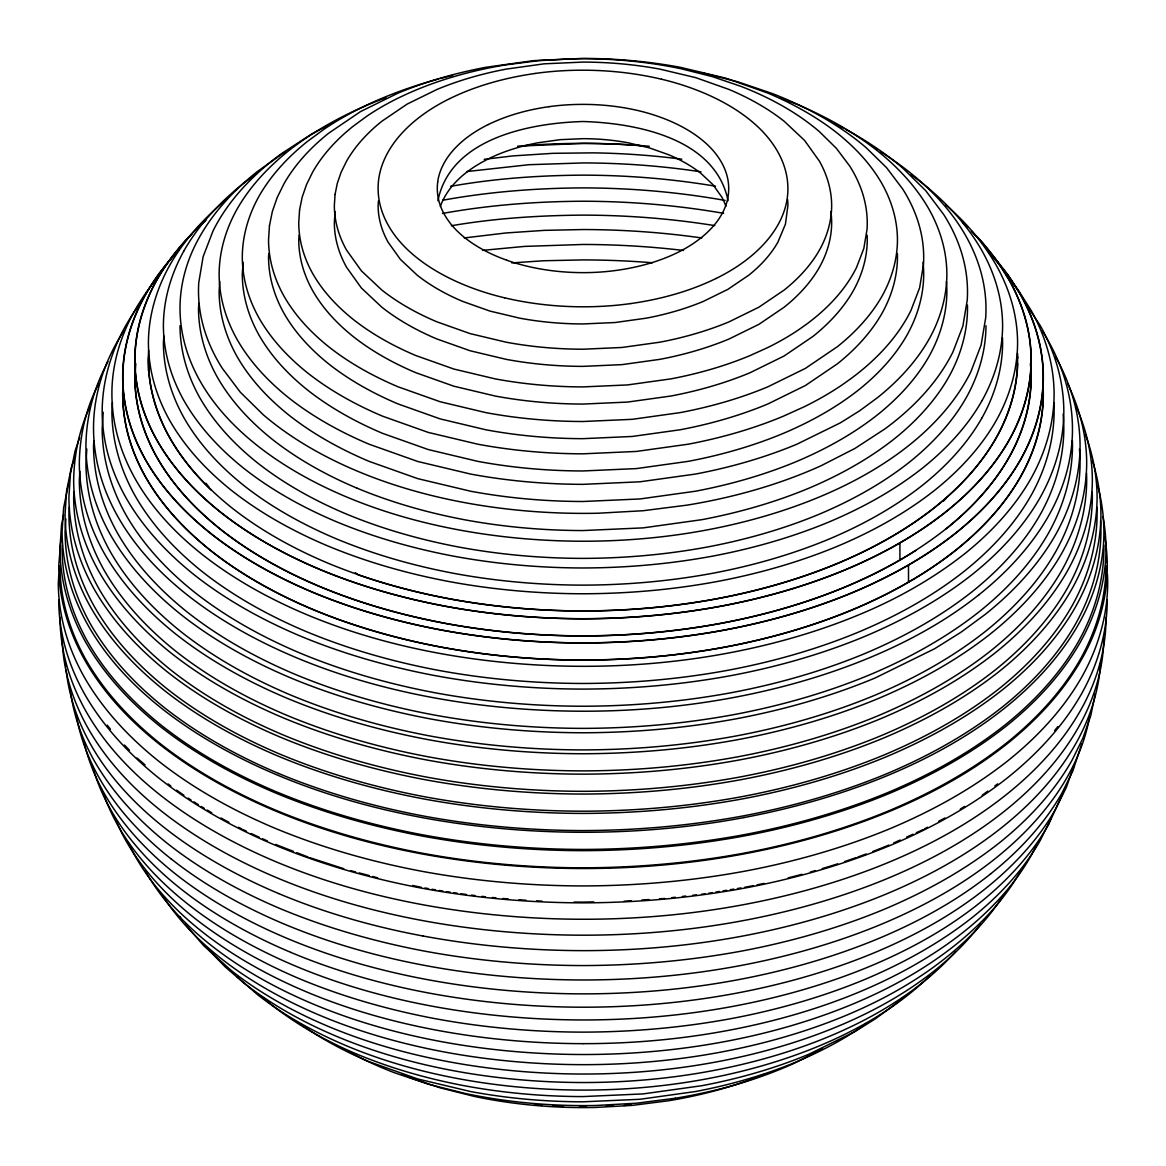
<?xml version="1.0" encoding="UTF-8"?>
<svg xmlns="http://www.w3.org/2000/svg" width="1166" height="1166" viewBox="0 0 1166 1166"><rect width="100%" height="100%" fill="white"/><g stroke="black" fill="none" stroke-linecap="round" stroke-linejoin="round"><path stroke-width="1.5" d="M1103.794 637.86C1103.532 669.284 1093.839 700.139 1078.419 727.365A528.592 305.186 0 0 1 1004.378 811.245C969.544 838.966 930.191 860.566 889.221 877.75A528.592 305.186 0 0 1 743.923 920.484C690.913 930.468 636.971 935.219 583.044 935.19A528.592 305.186 0 0 1 421.99 920.47C372.348 911.185 323.463 897.339 276.852 877.779A528.577 305.171 0 0 1 161.564 811.201C132.224 787.954 106.004 760.188 87.61 727.409A528.592 305.186 0 0 1 62.119 636.111M1106.009 617.324C1106.184 650.03 1096.536 682.285 1080.43 710.59A530.734 306.41 0 0 1 1006.098 794.804C971.118 822.642 931.605 844.33 890.46 861.587A530.734 306.41 0 0 1 744.578 904.481C691.351 914.508 637.19 919.289 583.044 919.26A530.734 306.425 0 0 1 421.349 904.466C371.488 895.153 322.414 881.263 275.613 861.616A530.734 306.425 0 0 1 159.859 794.775C130.403 771.426 104.08 743.544 85.599 710.633A530.734 306.425 0 0 1 59.991 617.28M58.854 574.488L58.3 582.971A532.847 307.635 0 0 0 83.996 676.63C102.768 709.54 129.047 737.437 158.489 761.034A532.833 307.635 0 0 0 274.622 828.093C321.641 847.638 370.832 861.587 420.824 871.104A532.847 307.635 0 0 0 583.044 885.927C637.379 885.81 691.671 881 745.103 871.119A532.833 307.635 0 0 0 891.451 828.064C932.683 810.603 972.211 788.828 1007.468 761.077A532.833 307.635 0 0 0 1082.033 676.586C1097.993 648.019 1107.569 615.867 1107.7 583.029A532.833 307.635 0 0 0 1107.452 574.532M62.337 545.061L62.09 548.69A528.985 305.405 0 0 0 87.61 641.664C106.252 674.327 132.341 702.019 161.564 725.456A528.985 305.405 0 0 0 276.867 792.02C323.55 811.434 372.377 825.266 422.019 834.71A528.985 305.405 0 0 0 583.058 849.431C637 849.314 690.899 844.534 743.952 834.725A528.985 305.405 0 0 0 889.221 791.976C930.162 774.647 969.412 753.032 1004.407 725.471A528.985 305.405 0 0 0 1078.419 641.606C1094.276 613.243 1103.779 581.309 1103.91 548.705A528.985 305.405 0 0 0 1103.852 545.076M65.879 518.899L65.063 531.536A525.968 303.67 0 0 0 90.438 623.97C108.963 656.458 134.921 684.005 163.969 707.296A525.953 303.656 0 0 0 278.616 773.481M69.377 507.21L68.911 514.381A522.062 301.411 0 0 0 94.096 606.131C112.49 638.37 138.244 665.713 167.088 688.844A522.062 301.411 0 0 0 280.875 754.533C326.946 773.685 375.131 787.342 424.118 796.67A522.062 301.411 0 0 0 583.058 811.201C636.286 811.07 689.485 806.362 741.838 796.67A522.047 301.411 0 0 0 885.213 754.489C925.615 737.378 964.355 716.041 998.898 688.858A522.062 301.411 0 0 0 1071.933 606.072C1087.587 578.088 1096.958 546.577 1097.089 514.395A522.047 301.411 0 0 0 1096.9 507.225M73.997 491.906L73.662 497.226A517.252 298.627 0 0 0 98.6 588.145C116.833 620.079 142.354 647.159 170.921 670.086A517.238 298.627 0 0 0 283.659 735.163C329.308 754.14 377.055 767.665 425.59 776.906A517.252 298.627 0 0 0 583.058 791.306C635.805 791.189 688.508 786.511 740.381 776.92A517.238 298.627 0 0 0 882.429 735.119C922.452 718.169 960.842 697.035 995.064 670.1A517.238 298.627 0 0 0 1067.429 588.087C1082.922 560.35 1092.221 529.131 1092.338 497.255A517.238 298.627 0 0 0 1092.236 491.921M79.886 471.297L79.317 480.071A511.495 295.304 0 0 0 103.993 569.985C122.007 601.569 147.251 628.343 175.498 651.007A511.495 295.304 0 0 0 286.982 715.37C332.121 734.143 379.344 747.508 427.339 756.647A511.495 295.304 0 0 0 583.058 770.886C635.208 770.77 687.328 766.149 738.632 756.661A511.495 295.304 0 0 0 879.106 715.326C918.691 698.565 956.645 677.665 990.473 651.022A511.495 295.304 0 0 0 1062.051 569.926C1077.369 542.496 1086.566 511.626 1086.683 480.1A511.495 295.304 0 0 0 1086.508 473.075M86.823 449.07L85.934 462.931A504.776 291.427 0 0 0 110.274 551.649C128.056 582.811 152.965 609.25 180.847 631.608A504.776 291.427 0 0 0 290.873 695.125C335.414 713.65 382.011 726.855 429.38 735.863A504.776 291.427 0 0 0 583.058 749.913C634.523 749.796 685.958 745.249 736.591 735.877A504.776 291.427 0 0 0 875.214 695.096C914.275 678.539 951.733 657.915 985.124 631.622A504.776 291.427 0 0 0 1055.755 551.591C1070.884 524.525 1079.949 494.063 1080.066 462.946A504.776 291.427 0 0 0 1079.439 449.07M93.863 440.661L93.528 445.776A497.066 286.982 0 0 0 117.504 533.139C135.008 563.834 159.538 589.865 186.997 611.873A497.051 286.967 0 0 0 295.333 674.429C339.204 692.662 385.086 705.663 431.726 714.539A497.066 286.982 0 0 0 583.058 728.371C633.736 728.254 684.384 723.78 734.245 714.554A497.066 286.982 0 0 0 870.74 674.385C909.218 658.09 946.092 637.787 978.988 611.902A497.066 286.982 0 0 0 1048.525 533.081C1063.421 506.438 1072.356 476.428 1072.472 445.791A497.066 286.982 0 0 0 1072.37 440.675M103.22 412.283L102.171 428.622A488.292 281.91 0 0 0 125.724 514.439C142.922 544.595 167.015 570.159 193.979 591.803A488.292 281.91 0 0 0 300.42 653.237C343.504 671.15 388.584 683.932 434.393 692.648A488.292 281.91 0 0 0 583.044 706.232C632.846 706.13 682.606 701.713 731.578 692.648A488.292 281.91 0 0 0 865.668 653.208C903.461 637.19 939.694 617.251 971.992 591.818A488.292 281.91 0 0 0 1040.32 514.395C1054.938 488.219 1063.713 458.734 1063.829 428.636A488.292 281.91 0 0 0 1063.13 414.105M112.461 402.576L111.892 411.467A478.41 276.211 0 0 0 134.964 495.55C151.828 525.094 175.425 550.148 201.864 571.34A478.41 276.211 0 0 0 306.133 631.535C348.357 649.098 392.519 661.603 437.41 670.159A478.41 276.211 0 0 0 583.044 683.465C631.841 683.349 680.58 679.035 728.561 670.159A478.41 276.211 0 0 0 859.94 631.506C896.975 615.823 932.479 596.278 964.122 571.355A478.41 276.211 0 0 0 1031.065 495.506C1045.392 469.854 1053.991 440.981 1054.108 411.481A478.41 276.211 0 0 0 1053.816 402.591M123.013 390.843L122.78 394.312A467.347 269.812 0 0 0 145.327 476.457C161.797 505.315 184.855 529.787 210.667 550.498A467.347 269.812 0 0 0 312.532 609.293C353.779 626.448 396.921 638.677 440.777 647.028A467.347 269.827 0 0 0 583.044 660.029C630.704 659.912 678.335 655.7 725.194 647.028M135.795 363.632L134.921 377.172A455.017 262.7 0 0 0 156.871 457.145C172.903 485.245 195.349 509.061 220.491 529.218A455.017 262.7 0 0 0 319.673 586.469C359.828 603.172 401.833 615.08 444.523 623.198A455.017 262.7 0 0 0 583.044 635.864C629.451 635.761 675.814 631.651 721.448 623.212A455.017 262.7 0 0 0 846.399 586.44C881.627 571.529 915.383 552.932 945.495 529.233A455.017 262.7 0 0 0 1009.158 457.087C1022.786 432.703 1030.963 405.229 1031.079 377.186A455.017 262.7 0 0 0 1030.409 363.646M148.65 356.432L148.417 360.017A441.316 254.786 0 0 0 169.711 437.585C185.248 464.826 207.023 487.942 231.407 507.487A441.316 254.786 0 0 0 327.602 563.018C366.547 579.211 407.284 590.754 448.691 598.639A441.316 254.786 0 0 0 583.044 610.926C628.051 610.824 673.015 606.845 717.279 598.654A441.316 254.8 0 0 0 838.471 562.989C872.634 548.53 905.384 530.486 934.578 507.501A441.316 254.786 0 0 0 996.318 437.527C1009.552 413.872 1017.481 387.229 1017.583 360.032A441.316 254.8 0 0 0 1017.524 356.446M148.884 370.001L149.335 362.845M163.838 335.954L163.4 342.862A426.115 246.011 0 0 0 183.951 417.749C198.963 444.071 219.98 466.385 243.519 485.26A426.115 246.011 0 0 0 336.406 538.867C374.009 554.506 413.332 565.656 453.326 573.264A426.115 246.011 0 0 0 583.044 585.128C626.492 585.026 669.911 581.178 712.645 573.278A426.115 246.011 0 0 0 829.667 538.838C862.651 524.875 894.264 507.472 922.466 485.275A426.115 246.011 0 0 0 982.078 417.705M198.832 303.335L198.497 308.553A390.464 225.432 0 0 0 217.328 377.186C231.087 401.293 250.355 421.742 271.926 439.043A390.464 225.432 0 0 0 357.029 488.175M219.762 281.516L219.121 291.413A369.52 213.334 0 0 0 236.946 356.359C249.961 379.169 268.195 398.524 288.614 414.892A369.52 213.334 0 0 0 369.156 461.386L417.763 478.643L470.539 491.207A369.52 213.334 0 0 0 583.044 501.497L639.93 498.961L695.432 491.221A369.52 213.334 0 0 0 796.903 461.357C825.499 449.245 852.929 434.146 877.371 414.907A369.52 213.334 0 0 0 929.069 356.315C940.146 336.508 946.792 314.193 946.879 291.427A369.52 213.334 0 0 0 946.428 281.516M243.067 262.248L242.295 274.258A345.996 199.75 0 0 0 258.983 335.065C271.168 356.432 288.235 374.548 307.358 389.881A345.996 199.75 0 0 0 382.769 433.417L428.286 449.566L477.71 461.342A345.996 199.765 0 0 0 583.029 470.962L636.315 468.601L688.275 461.342A345.996 199.75 0 0 0 783.29 433.388C810.064 422.048 835.745 407.911 858.628 389.896A345.996 199.765 0 0 0 907.046 335.021C917.409 316.482 923.632 295.596 923.705 274.272A345.996 199.75 0 0 0 923.035 262.263M268.778 253.547L268.544 257.103A319.324 184.359 0 0 0 283.95 313.231C295.202 332.951 310.958 349.669 328.593 363.821A319.338 184.359 0 0 0 398.189 403.99L440.209 418.915L485.814 429.773A319.324 184.359 0 0 0 583.029 438.664L632.205 436.463L680.157 429.773A319.324 184.359 0 0 0 767.855 403.975L805.415 385.509L837.392 363.821A319.324 184.359 0 0 0 882.079 313.188C891.64 296.077 897.383 276.794 897.456 257.118A319.324 184.359 0 0 0 897.383 253.547M299.064 235.124L298.744 239.948A288.658 166.651 0 0 0 312.677 290.684C322.836 308.509 337.091 323.623 353.036 336.42A288.658 166.651 0 0 0 415.941 372.741L453.924 386.223L495.156 396.032A288.658 166.651 0 0 0 583.029 404.063L627.483 402.081L670.829 396.032A288.658 166.651 0 0 0 750.102 372.712L784.048 356.024L812.964 336.42A288.658 166.651 0 0 0 853.352 290.655C861.995 275.176 867.183 257.759 867.256 239.963A288.658 166.651 0 0 0 867.11 235.124M335.065 211.542L334.336 222.793A252.512 145.794 0 0 0 346.521 267.189L361.387 288.002L381.821 307.183A252.512 145.794 0 0 0 436.856 338.956L470.087 350.747L506.146 359.347A252.512 145.794 0 0 0 583.029 366.372L621.915 364.637L659.839 359.347A252.512 145.794 0 0 0 729.173 338.942L758.877 324.352L784.164 307.197A252.512 145.794 0 0 0 819.494 267.16C827.058 253.62 831.606 238.374 831.664 222.808A252.512 145.794 0 0 0 830.862 211.542M378.396 201.004L378.105 205.653A208.073 120.127 0 0 0 388.132 242.222L400.39 259.377L417.224 275.191A208.073 120.127 0 0 0 462.581 301.367L489.953 311.089L519.672 318.158A208.073 120.127 0 0 0 583.015 323.944L615.065 322.53L646.314 318.158A208.073 120.127 0 0 0 703.448 301.353L727.919 289.328L748.761 275.191A208.073 120.127 0 0 0 777.882 242.193L785.432 224.164L787.895 205.653A208.073 120.127 0 0 0 787.604 199.459M985.984 325.722C985.882 350.951 978.536 375.656 966.279 397.591A409.237 236.261 0 0 1 909.014 462.479C881.948 483.788 851.574 500.505 819.902 513.929A409.237 236.275 0 0 1 707.514 546.985C666.471 554.593 624.772 558.281 583.044 558.383A409.237 236.261 0 0 1 458.457 546.985C420.051 539.683 382.288 528.97 346.171 513.958A409.237 236.261 0 0 1 256.972 462.465C234.366 444.333 214.18 422.908 199.75 397.635A409.237 236.275 0 0 1 180.016 325.708M1106.009 565.86C1105.893 598.595 1096.346 630.66 1080.43 659.125A531.128 306.643 0 0 1 1006.112 743.34C970.987 771.003 931.561 792.705 890.46 810.122A531.128 306.643 0 0 1 744.608 853.031C691.336 862.898 637.219 867.679 583.058 867.81A531.128 306.643 0 0 1 421.363 853.031C371.531 843.543 322.501 829.653 275.628 810.151A531.128 306.643 0 0 1 159.859 743.325C130.519 719.801 104.313 691.977 85.599 659.184A531.128 306.643 0 0 1 59.991 565.831M1107.277 600.169C1107.146 632.978 1097.585 665.116 1081.64 693.653A532.41 307.387 0 0 1 1007.133 778.072C971.919 805.808 932.406 827.554 891.203 845.015A532.41 307.387 0 0 1 744.987 888.026C691.598 897.907 637.35 902.717 583.058 902.848A532.41 307.387 0 0 1 420.97 888.026C371.021 878.523 321.874 864.589 274.885 845.058A532.41 307.387 0 0 1 158.838 778.057C129.426 754.475 103.162 726.593 84.404 693.712A532.41 307.387 0 0 1 58.723 600.14M1100.573 663.367C1098.736 691.759 1089.569 719.32 1075.591 743.995A525.575 303.437 0 0 1 1001.973 827.394C967.343 854.955 928.209 876.424 887.472 893.506A525.575 303.437 0 0 1 743.004 935.992C690.301 945.932 636.665 950.654 583.044 950.64A525.575 303.437 0 0 1 422.908 935.977M437.92 200.712C450.44 138.448 529.32 123.086 582.985 121.512C636.651 123.1 715.589 138.404 728.05 200.727M61.098 537.016L58.723 565.816A532.017 307.154 0 0 0 84.404 659.402C102.899 692.4 129.324 720.34 158.824 743.748A532.017 307.154 0 0 0 274.885 810.734C321.772 830.454 370.977 844.359 420.941 853.716A532.017 307.154 0 0 0 583.044 868.524C637.321 868.568 691.613 863.758 744.972 853.731A532.017 307.154 0 0 0 891.188 810.705C932.45 793.434 972.05 771.673 1007.133 743.791A532.017 307.154 0 0 0 1081.625 659.358C1097.789 630.995 1107.438 598.654 1107.277 565.874A532.017 307.154 0 0 0 1104.8 537.045M1089.481 717.207C1085.779 738.18 1077.792 758.221 1067.429 776.76A516.859 298.409 0 0 1 995.035 858.774C960.973 885.883 922.481 907.002 882.414 923.807A516.859 298.409 0 0 1 740.352 965.594C688.523 975.359 635.776 979.994 583.044 979.979A516.859 298.409 0 0 1 425.561 965.579C377.012 956.499 329.22 942.973 283.644 923.836A516.859 298.409 0 0 1 170.921 858.73M63.562 514.906L61.507 524.991L59.991 548.69A531.128 306.643 0 0 0 85.599 642.029C104.313 674.837 130.519 702.646 159.859 726.17A531.128 306.643 0 0 0 275.628 792.997C322.501 812.498 371.531 826.388 421.363 835.876A531.128 306.643 0 0 0 583.058 850.655C637.219 850.524 691.336 845.744 744.608 835.876A531.128 306.643 0 0 0 890.46 792.967C931.561 775.55 970.987 753.848 1006.112 726.199A531.128 306.643 0 0 0 1080.43 641.97C1096.346 613.505 1105.893 581.44 1106.009 548.705A531.128 306.643 0 0 0 1102.949 516.582M1095.224 693.843L1090.88 715.21L1082.966 738.034L1071.948 760.451A522.062 301.411 0 0 1 998.883 843.222C964.355 870.419 925.615 891.742 885.213 908.868A522.047 301.411 0 0 1 741.838 951.033C689.485 960.726 636.286 965.433 583.058 965.565A522.062 301.411 0 0 1 424.118 951.033C375.131 941.705 326.946 928.049 280.875 908.897A522.062 301.411 0 0 1 167.088 843.207C138.244 820.092 112.49 792.749 94.096 760.509A522.062 301.411 0 0 1 70.835 693.828M68.386 484.488L63.62 507.924L62.09 531.521A528.592 305.186 0 0 0 87.61 624.495C105.989 657.289 132.239 685.04 161.549 708.301A528.577 305.171 0 0 0 276.867 774.851C323.463 794.44 372.348 808.257 421.99 817.555A528.592 305.186 0 0 0 583.044 832.276C636.971 832.32 690.913 827.539 743.923 817.57M1081.757 743.719L1072.851 770.945L1062.051 792.909A511.116 295.1 0 0 1 990.459 874.004M1073.58 766.703L1066.424 787.21L1055.755 808.883A504.412 291.223 0 0 1 985.11 888.915C951.864 915.368 914.304 935.977 875.2 952.374A504.412 291.223 0 0 1 736.562 993.155C685.987 1002.687 634.508 1007.22 583.044 1007.205A504.412 291.209 0 0 1 429.365 993.14C381.982 984.279 335.342 971.074 290.859 952.403M79.638 437.746L75.12 450.79L70.412 473.935L68.911 497.226A522.062 301.411 0 0 0 94.096 588.99C112.49 621.23 138.244 648.558 167.088 671.689A522.062 301.411 0 0 0 280.875 737.378C326.946 756.53 375.131 770.187 424.118 779.515A522.062 301.411 0 0 0 583.058 794.046C636.286 793.915 689.485 789.207 741.838 779.515A522.047 301.411 0 0 0 885.213 737.335C925.615 720.224 964.355 698.9 998.898 671.703A522.062 301.411 0 0 0 1071.933 588.932C1087.587 560.933 1096.958 529.422 1097.089 497.255A522.047 301.411 0 0 0 1085.357 434.437M74.158 459.389L71.315 467.595L66.579 490.915L65.063 514.381A525.968 303.67 0 0 0 90.438 606.83C108.963 639.303 134.921 666.85 163.969 690.141A525.953 303.656 0 0 0 278.616 756.326C325.037 775.623 373.586 789.382 422.937 798.783A525.968 303.656 0 0 0 583.058 813.416C636.694 813.285 690.287 808.548 743.034 798.783A525.968 303.656 0 0 0 887.472 756.282C928.18 739.04 967.212 717.556 1002.002 690.155A525.968 303.656 0 0 0 1075.591 606.772C1091.361 578.569 1100.806 546.825 1100.937 514.395A525.953 303.656 0 0 0 1092.498 460.993M1063.173 792.501L1048.525 824.668M440.354 206.426C449.478 181.109 473.527 164.974 497.328 154.743A147.995 85.453 0 0 1 537.963 142.777L560.19 139.672L582.985 138.667A147.995 85.453 0 0 1 628.037 142.777L649.185 147.82L668.657 154.728A147.995 85.453 0 0 1 700.912 173.355L712.892 184.592L721.608 196.792A147.995 85.453 0 0 1 725.908 206.382M107.957 361.766C93.834 387.447 86.211 416.481 85.934 445.776A504.776 291.427 0 0 0 110.274 534.494C128.056 565.67 152.965 592.095 180.847 614.453A504.776 291.427 0 0 0 290.873 677.971C335.414 696.496 382.011 709.7 429.38 718.722A504.776 291.427 0 0 0 583.058 732.758C634.523 732.642 685.958 728.094 736.591 718.722A504.776 291.427 0 0 0 875.214 677.942L934.578 648.762L961.032 632.205L985.124 614.482A504.776 291.427 0 0 0 1055.755 534.436C1070.884 507.37 1079.949 476.909 1080.066 445.791A504.776 291.427 0 0 0 1055.726 357.073M98.542 384.08C85.847 408.304 79.769 435.647 79.317 462.931A511.495 295.304 0 0 0 103.993 552.83C122.007 584.414 147.251 611.203 175.498 633.852A511.495 295.304 0 0 0 286.982 698.215C332.121 716.988 379.344 730.368 427.339 739.492A511.495 295.304 0 0 0 583.058 753.732C635.208 753.615 687.328 748.995 738.632 739.506A511.495 295.304 0 0 0 879.106 698.172C918.691 681.41 956.645 660.51 990.473 633.867A511.495 295.304 0 0 0 1062.051 552.771C1077.369 525.341 1086.566 494.471 1086.683 462.946A511.495 295.304 0 0 0 1067.721 383.978M89.986 406.686C79.215 429.584 74.085 454.842 73.662 480.071A517.252 298.627 0 0 0 98.6 570.99C116.833 602.924 142.354 630.019 170.921 652.931A517.238 298.627 0 0 0 283.659 718.008C329.308 736.985 377.055 750.525 425.59 759.766A517.252 298.627 0 0 0 583.058 774.151C635.805 774.035 688.508 769.371 740.381 759.766A517.238 298.627 0 0 0 882.429 717.979C922.452 701.014 960.842 679.88 995.064 652.945A517.238 298.627 0 0 0 1067.429 570.932C1082.922 543.196 1092.221 511.976 1092.338 480.1A517.238 298.627 0 0 0 1076.131 406.628M183.922 250.879C171.154 273.719 163.488 299.443 163.4 325.708A426.115 246.011 0 0 0 183.951 400.608C198.963 426.916 219.98 449.231 243.519 468.105A426.115 246.011 0 0 0 336.406 521.727C374.009 537.366 413.332 548.501 453.326 556.109A426.115 246.011 0 0 0 583.044 567.973C626.492 567.871 669.911 564.023 712.645 556.124A426.115 246.011 0 0 0 829.667 521.698C862.651 507.72 894.264 490.318 922.466 468.12A426.115 246.011 0 0 0 982.078 400.55M982.078 400.55C994.846 377.711 1002.512 351.986 1002.6 325.722A426.115 246.011 0 0 0 982.049 250.836C967.037 224.513 946.02 202.199 922.481 183.324A426.115 246.011 0 0 0 911.04 174.696M982.078 417.705C994.846 394.866 1002.512 369.141 1002.6 342.877A426.115 246.011 0 0 0 1002.483 337.688M1050.639 819.319L1040.32 840.278A488.292 281.91 0 0 1 971.992 917.7C939.694 943.134 903.461 963.087 865.668 979.09A488.292 281.91 0 0 1 731.563 1018.545C682.606 1027.61 632.846 1032.012 583.044 1032.129A488.292 281.91 0 0 1 434.393 1018.53C388.584 1009.814 343.504 997.047 300.405 979.134A488.292 281.91 0 0 1 193.993 917.686C167.015 896.056 142.922 870.492 125.709 840.336A488.292 281.91 0 0 1 115.536 819.348M117.474 341.332C102.389 367.829 93.367 398 93.528 428.607A496.687 286.763 0 0 0 117.504 515.984C134.775 546.781 159.436 572.856 186.983 594.718A496.701 286.763 0 0 0 295.333 657.26C339.117 675.668 385.057 688.654 431.712 697.385A496.687 286.763 0 0 0 583.044 711.216C633.721 711.26 684.413 706.771 734.216 697.399A496.701 286.763 0 0 0 870.725 657.23C909.247 641.111 946.224 620.793 978.974 594.747M1036.472 845.481L1031.065 855.698A478.06 276.007 0 0 1 964.107 931.561C932.596 956.63 897.004 976.161 859.94 991.712A478.06 276.007 0 0 1 728.531 1030.35C680.594 1039.387 631.812 1043.687 583.044 1043.657M990.459 874.019C956.761 900.808 918.721 921.694 879.091 938.309A511.116 295.1 0 0 1 738.603 979.629C687.357 989.293 635.193 993.884 583.044 993.869A511.131 295.1 0 0 1 427.31 979.615C379.3 970.651 332.048 957.257 286.982 938.338A511.131 295.1 0 0 1 175.498 873.975C147.135 851.501 121.774 824.639 103.978 792.953A511.131 295.1 0 0 1 83.981 742.086M256.622 173.69L243.534 183.31A426.115 246.011 0 0 0 183.922 250.879M982.166 795.256L987.806 791.116M994.846 785.942L997.659 783.873M866.513 1023.209C845.146 1039.052 821.258 1051.134 796.903 1061.687A369.52 213.334 0 0 1 695.432 1091.536L639.93 1099.29L583.044 1101.812A369.52 213.334 0 0 1 470.539 1091.536L417.763 1078.973L369.156 1061.716A369.52 213.334 0 0 1 299.327 1023.267M285.524 151.565L257.001 171.796A408.392 235.78 0 0 0 195.101 245.428C185.452 264.988 179.943 286.676 180.016 308.553A408.406 235.794 0 0 0 204.91 389.123C218.727 410.782 236.902 429.365 256.957 445.31A408.931 236.1 0 0 0 346.171 496.803C382.215 511.947 420.037 522.645 458.442 529.83A408.931 236.1 0 0 0 583.029 541.228C619.627 541.243 656.239 538.415 692.371 532.512A408.392 235.78 0 0 0 819.873 496.76C851.603 483.511 882.035 466.764 908.999 445.339A408.392 235.78 0 0 0 970.899 371.706L981.116 344.976L985.707 317.72A407.983 235.547 0 0 0 961.076 228.026C947.302 206.324 929.098 187.77 909.043 171.825A408.931 236.1 0 0 0 880.403 151.638M192.128 233.652A455.017 262.7 0 0 0 156.842 280.102C143.214 304.501 135.037 331.96 134.921 360.017A455.017 262.7 0 0 0 156.871 439.99C172.903 468.091 195.349 491.921 220.491 512.063A455.017 262.7 0 0 0 319.673 569.329C359.828 586.017 401.833 597.925 444.523 606.058A455.017 262.7 0 0 0 583.044 618.709C629.451 618.607 675.814 614.497 721.448 606.058A455.017 262.7 0 0 0 846.399 569.285C881.627 554.375 915.383 535.777 945.495 512.078A455.017 262.7 0 0 0 1009.158 439.932C1022.786 415.548 1030.963 388.074 1031.079 360.032A455.017 262.7 0 0 0 1009.129 280.059L997.017 260.995L982.34 242.543L971.263 231.16M725.194 629.873A467.347 269.812 0 0 0 853.541 592.109C889.716 576.791 924.39 557.698 955.304 533.358A467.347 269.827 0 0 0 1020.702 459.258C1034.708 434.204 1043.104 405.987 1043.22 377.186A467.347 269.827 0 0 0 1020.673 295.042L1008.24 275.453L988.098 251.317M725.194 647.028A467.347 269.812 0 0 0 853.541 609.264C889.716 593.946 924.39 574.853 955.304 550.512A467.347 269.827 0 0 0 1020.702 476.413C1034.708 451.359 1043.104 423.141 1043.22 394.341A467.347 269.827 0 0 0 1043.162 390.858M960.245 809.131L964.646 806.391M822.598 1048.788L793.973 1063.377A344.932 199.153 0 0 1 675.464 1098.226M924.347 828.939L927.524 827.248M938.63 821.33L944.985 817.949M333.228 122.59L311.045 134.411L281.035 153.956A389.269 224.746 0 0 0 212.926 231.174L203.132 256.68L198.759 282.682A389.269 224.746 0 0 0 222.269 368.267L240.327 392.213L263.254 414.746A389.663 224.965 0 0 0 357.044 471.006C386.952 483.599 418.157 492.941 449.872 499.689A389.269 224.746 0 0 0 598.129 513.229L643.166 510.723L687.342 505.097A389.269 224.746 0 0 0 821.068 465.744L854.955 448.429L884.965 428.869A389.269 224.746 0 0 0 953.074 351.651L962.868 326.145L967.241 300.143A389.269 224.746 0 0 0 943.731 214.559L925.673 190.612L902.746 168.093A389.269 224.746 0 0 0 845.51 129.28M893.695 842.96L900.152 840.03M906.609 837.101L913.065 834.186M916.301 832.713L922.758 829.784M450.557 186.356C494.224 178.558 538.619 175.41 582.956 175.148A476.034 274.841 0 0 1 715.56 186.21M442.657 200.246C488.933 191.807 535.952 188.12 582.956 187.901A483.759 279.286 0 0 1 725.121 200.435M442.453 213.465C488.787 205.07 535.894 201.47 582.956 201.237A490.463 283.163 0 0 1 723.649 213.334M451.344 225.752C494.792 218.29 538.911 215.448 582.956 215.127A496.22 286.486 0 0 1 714.758 225.606M464.272 237.951L505.796 232.981L544.245 230.372L582.942 229.542A501.03 289.27 0 0 1 701.743 237.951M725.194 629.873C678.335 638.545 630.704 642.758 583.044 642.874A467.347 269.827 0 0 1 440.777 629.873C396.921 621.522 353.779 609.293 312.532 592.153A467.347 269.812 0 0 1 210.667 533.343C184.855 512.646 161.797 488.16 145.327 459.302A467.347 269.812 0 0 1 122.794 377.172C122.896 348.357 131.306 320.154 145.298 295.1A467.347 269.827 0 0 1 179.039 249.99M708.695 893.229L712.28 892.646M715.88 892.048L719.466 891.465M723.051 890.868L726.651 890.285M730.237 889.702L733.837 889.104M737.422 888.521L741.008 887.924M466.837 171.548L528.883 164.712L582.956 162.934A467.012 269.623 0 0 1 700.97 171.839M675.464 1098.226L636.315 1103.225L596.409 1105.47A344.932 199.153 0 0 1 465.045 1093.431L428.286 1084.205L393.714 1072.472A344.932 199.138 0 0 1 347.599 1051.047M630.952 1104.843L623.927 1105.485M482.52 250.369L524.525 246.405L582.956 244.466A504.557 291.311 0 0 1 683.48 250.457M484.254 159.319L512.894 155.909L552.815 153.329L593.013 152.863A455.483 262.977 0 0 1 681.789 159.188M671.835 897.66L675.347 897.252M682.343 896.45L685.841 896.042M692.852 895.24L696.35 894.832M701.597 894.22L705.095 893.826M522.135 145.969L582.956 143.418A441.316 254.8 0 0 1 643.851 145.939M511.816 262.918L543.706 260.747L582.942 259.916A507.953 293.264 0 0 1 652.377 262.758M624.087 901.231L631.17 900.75M641.796 900.035L648.894 899.554M659.519 898.826L664.839 898.476M586.585 1107.146L579.473 1107.146M606.145 1106.272L613.258 1105.966M593.756 901.886L583.058 902.12A531.128 306.643 0 0 1 574.124 902.061M542.117 1105.412L535.077 1104.77M552.786 1105.907L563.455 1106.403M422.908 935.992C373.543 926.751 324.935 912.993 278.601 893.535M412.604 885.475L421.363 887.326M700.955 72.554L737.714 81.795L772.286 93.528A344.932 199.138 0 0 1 866.309 147.834L886.656 167.787L902.673 189.009A344.932 199.153 0 0 1 923.457 264.842L919.595 287.885L910.952 310.491A344.932 199.153 0 0 1 850.553 378.906L842.114 384.897A332.15 191.763 0 0 1 804.336 406.701L783.29 416.233A345.996 199.75 0 0 1 688.275 444.188L636.315 451.446L583.029 453.822A345.996 199.765 0 0 1 477.71 444.188L428.286 432.426L382.769 416.262A345.996 199.75 0 0 1 307.358 372.726C288.235 357.394 271.168 339.277 258.969 317.91A345.996 199.75 0 0 1 242.295 257.103C242.368 235.78 248.591 214.894 258.954 196.34A345.996 199.765 0 0 1 307.372 141.48L323.886 129.339A332.15 191.763 0 0 1 361.679 107.52L372.027 102.623A344.932 199.153 0 0 1 438.664 78.967M350.587 870.623L355.674 871.964M359.07 872.868L369.243 875.564M372.624 876.468L377.711 877.823M309.719 857.666L343.795 868.714M408.304 1077.02L440.209 1087.849L474.125 1096.375A318.347 183.805 0 0 0 595.374 1107.452L632.205 1105.397L668.337 1100.791A318.362 183.805 0 0 0 757.696 1076.961M779.908 97.725L796.844 104.284A369.52 213.334 0 0 1 877.386 150.793C897.805 167.146 916.024 186.502 929.054 209.326A369.52 213.334 0 0 1 946.865 274.272C946.792 297.038 940.146 319.353 929.069 339.16A369.52 213.334 0 0 1 877.371 397.752L859.736 410.724L840.365 422.85L796.903 444.202A369.52 213.334 0 0 1 695.432 474.066L639.93 481.806L583.044 484.342A369.52 213.334 0 0 1 470.539 474.052L417.763 461.488L369.156 444.231A369.52 213.334 0 0 1 288.614 397.737C268.195 381.369 249.976 362.014 236.946 339.204A369.52 213.334 0 0 1 219.135 274.258C219.208 251.477 225.854 229.177 236.931 209.37A369.52 213.334 0 0 1 288.629 150.778C313.071 131.525 340.501 116.425 369.097 104.313A369.52 213.334 0 0 1 385.961 97.682M357.029 488.175C391.485 502.502 427.528 512.719 464.17 519.686A390.464 225.432 0 0 0 583.044 530.559L643.166 527.877L701.801 519.686A390.464 225.432 0 0 0 809.029 488.146C839.258 475.349 868.233 459.389 894.06 439.057A390.464 225.432 0 0 0 948.687 377.143C960.39 356.213 967.401 332.645 967.503 308.567A390.464 225.432 0 0 0 967.43 305.084M278.616 773.481C325.037 792.778 373.586 806.537 422.937 815.923A525.968 303.656 0 0 0 583.058 830.571C636.694 830.44 690.287 825.703 743.034 815.938A525.968 303.656 0 0 0 887.472 773.437C928.18 756.195 967.212 734.711 1002.002 707.31A525.968 303.656 0 0 0 1075.591 623.912C1091.361 595.724 1100.806 563.98 1100.937 531.55A525.953 303.656 0 0 0 1100.544 520.721M275.628 844.461L293.482 851.384M296.732 852.638L308.086 857.039M355.295 572.739L358.224 574.838A434.685 250.967 0 0 0 794.017 579.429A434.685 250.967 0 0 0 1017.656 363.442M170.906 858.744C142.237 835.993 116.585 808.854 98.6 776.804A516.859 298.409 0 0 1 76.052 713.898M945.466 204.75C965.754 221.788 982.953 242.426 996.303 265.309A441.316 254.8 0 0 1 1017.583 342.877C1017.481 370.074 1009.537 396.717 996.318 420.372A441.316 254.786 0 0 1 934.578 490.347C905.384 513.346 872.634 531.375 838.471 545.834A441.316 254.8 0 0 1 717.279 581.499C673.015 589.69 628.051 593.669 583.044 593.771A441.316 254.786 0 0 1 448.691 581.484C407.284 573.614 366.547 562.07 327.602 545.863A441.316 254.786 0 0 1 231.407 490.332C207.023 470.787 185.248 447.671 169.697 420.43A441.316 254.786 0 0 1 148.417 342.862C148.519 315.665 156.463 289.022 169.682 265.367A441.316 254.786 0 0 1 227.195 198.832M962.504 222.589L967.576 227.37M136.976 757.944L145.05 764.896M264.157 998.388L270.629 1003.955M237.033 976.758L256.957 994.175A408.931 236.1 0 0 0 346.171 1045.669C382.215 1060.827 420.037 1071.51 458.442 1078.696A408.931 236.1 0 0 0 583.029 1090.093C619.627 1090.108 656.239 1087.28 692.371 1081.378A408.392 235.78 0 0 0 819.873 1045.64C851.603 1032.376 882.035 1015.63 908.999 994.204A408.392 235.78 0 0 0 930.016 975.636M124.412 745.03L129.441 750.19M209.035 950.29L225.155 966.876L243.505 982.661A425.794 245.837 0 0 0 336.391 1036.283C373.936 1052.053 413.318 1063.188 453.297 1070.679A425.794 245.837 0 0 0 583.029 1082.529C621.143 1082.558 659.256 1079.599 696.874 1073.463A425.24 245.516 0 0 0 829.653 1036.239C858.846 1024.04 886.962 1009.013 912.526 990.284A425.24 245.516 0 0 0 955.712 951.456M1010.587 280.51L1018.297 290.203L1031.035 310.243A478.41 276.211 0 0 1 1054.108 394.341C1053.991 423.826 1045.392 452.7 1031.065 478.351A478.41 276.211 0 0 1 964.122 554.2C932.421 579.036 897.091 598.93 859.94 614.351A478.06 276.007 0 0 1 728.531 653.004C680.594 662.04 631.812 666.34 583.044 666.311A478.06 276.007 0 0 1 437.381 652.989C392.476 644.594 348.27 632.089 306.119 614.38A478.06 276.007 0 0 1 201.849 554.171C175.323 533.154 151.609 508.041 134.964 478.395A478.06 276.007 0 0 1 111.907 394.297C111.732 364.841 120.433 335.793 134.935 310.302A478.06 276.007 0 0 1 154.145 281.866M1023.923 300.959L1040.291 325.664A488.292 281.91 0 0 1 1063.829 411.481C1063.727 441.579 1054.938 471.064 1040.32 497.241A488.292 281.91 0 0 1 971.992 574.663C939.694 600.096 903.461 620.035 865.668 636.053A488.292 281.91 0 0 1 731.563 675.508C682.606 684.573 632.846 688.975 583.044 689.091A488.292 281.91 0 0 1 434.393 675.493C388.584 666.777 343.504 653.995 300.405 636.082A488.292 281.91 0 0 1 193.993 574.649C167.015 553.019 142.922 527.44 125.709 497.284A488.292 281.91 0 0 1 102.171 411.467C102.273 381.369 111.062 351.899 125.68 325.722A488.292 281.91 0 0 1 138.812 305.288M205.857 483.205L209.035 487.184M107.228 725.165L110.449 729.202M185.336 924.332L203.744 945.743L231.393 970.593A440.996 254.611 0 0 0 327.602 1026.124C366.474 1042.462 407.255 1053.991 448.677 1061.745A440.996 254.611 0 0 0 583.044 1074.032C628.022 1074.061 673.03 1070.082 717.265 1061.76A440.996 254.611 0 0 0 838.471 1026.095C872.664 1011.782 905.486 993.738 934.564 970.622A440.996 254.611 0 0 0 980.606 924.288M179.681 916.549L181.444 919.172M162.599 895.546C177.961 919.624 198.176 940.292 220.476 958.015A454.682 262.51 0 0 0 319.659 1015.265C359.74 1032.114 401.804 1044.007 444.508 1052.009A454.682 262.51 0 0 0 583.044 1064.66C629.421 1064.704 675.828 1060.594 721.433 1052.009A454.682 262.51 0 0 0 846.399 1015.251C881.656 1000.486 915.499 981.889 945.48 958.044A454.682 262.51 0 0 0 1003.343 895.488M1042.244 330.794L1048.496 341.288A496.701 286.763 0 0 1 1072.458 428.651C1072.647 459.258 1063.596 489.443 1048.525 515.94A496.701 286.763 0 0 1 978.959 594.747M145.327 870.958C161.578 899.904 184.753 924.434 210.652 944.985A467.012 269.623 0 0 0 312.532 1003.795C353.692 1021.095 396.892 1033.295 440.748 1041.515A467.012 269.623 0 0 0 583.044 1054.516C630.689 1054.56 678.35 1050.333 725.179 1041.53A467.012 269.623 0 0 0 853.527 1003.766C889.745 988.593 924.507 969.5 955.304 945.014A466.998 269.623 0 0 0 1020.687 870.915M908.503 565.102L908.503 582.257M899.919 542.992L899.919 560.146M1043.206 388.278A460.322 265.775 0 0 1 586.061 660.087A460.322 265.775 0 0 1 122.692 391.805M988.17 251.025A460.322 265.761 0 0 1 583.86 642.947A460.322 265.761 0 0 1 177.028 251.9M198.409 227.355A455.017 262.7 0 0 1 205.988 220.287M1030.598 363.879A448.181 258.75 0 0 1 946.296 528.708M915.762 550.512A448.181 258.75 0 0 1 412.691 616.523A448.181 258.75 0 0 1 135.285 365.395M971.613 231.116A448.181 258.75 0 0 1 867.358 560.03A448.181 258.75 0 0 1 288.279 554.958A448.181 258.75 0 0 1 201.324 224.382M1106.009 559.257A532.833 307.635 0 0 1 1106.447 562.639M290.873 952.403A504.412 291.223 0 0 1 180.847 888.871C152.848 866.702 127.823 840.19 110.274 808.927A504.412 291.209 0 0 1 92.143 765.1M70.572 692.036A522.062 301.411 0 0 1 70.12 688.465M278.616 893.535A525.575 303.437 0 0 1 163.969 827.35C134.804 804.234 108.729 776.614 90.438 744.039A525.575 303.437 0 0 1 66.127 670.027M65.792 666.675A525.575 303.437 0 0 1 65.515 663.323M902.018 998.475A390.464 225.432 0 0 1 894.06 1005.077L875.418 1018.793L854.955 1031.589L809.044 1054.166A390.464 225.432 0 0 1 701.801 1085.706L643.166 1093.897L583.044 1096.579A390.464 225.432 0 0 1 464.17 1085.706C427.528 1078.739 391.485 1068.522 357.029 1054.195A390.464 225.432 0 0 1 271.926 1005.063M1057.897 726.535A531.128 306.643 0 0 1 1054.618 730.557M267.393 840.919A531.128 306.643 0 0 1 262.51 838.748M259.275 837.29A531.128 306.643 0 0 1 251.273 833.559M246.536 831.285A531.128 306.643 0 0 1 243.417 829.755M241.77 828.939A531.128 306.643 0 0 1 238.52 827.292M228.857 822.278A531.128 306.643 0 0 1 220.986 818.007M211.731 812.746A531.128 306.643 0 0 1 207.198 810.078M204.196 808.271A531.128 306.643 0 0 1 201.222 806.464M198.278 804.627A531.128 306.643 0 0 1 193.906 801.858M191.035 799.993A531.128 306.643 0 0 1 188.178 798.112M183.878 795.227A531.128 306.643 0 0 1 176.576 790.154M170.877 786.03A531.128 306.643 0 0 1 168.079 783.96M542.015 901.143A531.128 306.643 0 0 1 536.681 900.881M526.012 900.254A531.128 306.643 0 0 1 518.914 899.773M508.289 898.957A531.128 306.643 0 0 1 502.983 898.49M495.929 897.835A531.128 306.643 0 0 1 492.416 897.485M485.377 896.741A531.128 306.643 0 0 1 481.864 896.362M474.868 895.532A531.128 306.643 0 0 1 471.37 895.094M466.138 894.424A531.128 306.643 0 0 1 460.92 893.724M457.291 893.214A531.128 306.643 0 0 1 453.676 892.69M450.047 892.15A531.128 306.643 0 0 1 446.447 891.611M442.832 891.043A531.128 306.643 0 0 1 439.232 890.46M435.647 889.862A531.128 306.643 0 0 1 432.061 889.25M428.49 888.623A531.128 306.643 0 0 1 424.92 887.982M888.871 845.088A531.128 306.643 0 0 1 872.78 851.501M866.221 853.964A531.128 306.643 0 0 1 857.943 856.966M856.267 857.564A531.128 306.643 0 0 1 844.505 861.601M837.684 863.831A531.128 306.643 0 0 1 822.161 868.626M815.413 870.594A531.128 306.643 0 0 1 810.385 872.022M801.931 874.325A531.128 306.643 0 0 1 788.274 877.823M763.992 883.42A531.128 306.643 0 0 1 756.967 884.892M753.44 885.606A531.128 306.643 0 0 1 744.608 887.341M764.488 1074.28A318.362 183.805 0 0 1 759.401 1076.305M406.613 1076.335A318.362 183.805 0 0 1 401.541 1074.309M583.044 1043.657A478.06 276.007 0 0 1 437.381 1030.336C392.476 1021.941 348.27 1009.435 306.119 991.727A478.06 276.007 0 0 1 201.849 931.517C175.323 910.5 151.609 885.388 134.964 855.742A478.06 276.007 0 0 1 128.245 842.566M1048.511 824.668A496.701 286.763 0 0 1 978.959 903.49C946.224 929.535 909.247 949.824 870.74 965.973A496.701 286.763 0 0 1 734.216 1006.127C684.413 1015.513 633.721 1019.988 583.044 1019.958A496.687 286.763 0 0 1 431.712 1006.112C385.057 997.396 339.117 984.395 295.333 966.002A496.701 286.763 0 0 1 186.997 903.446C159.436 881.613 134.79 855.509 117.504 824.712A496.687 286.763 0 0 1 103.57 794.046M1097.833 486.178A528.592 305.186 0 0 1 1103.896 531.565C1104.085 564.14 1094.466 596.263 1078.419 624.451A528.592 305.186 0 0 1 1004.378 708.33C969.544 736.052 930.191 757.652 889.221 774.836A528.592 305.186 0 0 1 743.923 817.57M716.099 278.47A199.75 115.317 0 0 0 738.821 265.352A206.848 119.428 0 0 0 782.24 216.104A199.75 115.332 0 0 0 787.298 197.797A206.848 119.428 0 0 0 772.3 143.229A199.75 115.317 0 0 0 757.74 126.686A206.848 119.428 0 0 0 690.053 87.625A199.75 115.317 0 0 0 661.443 79.186M535.165 73.443A199.75 115.332 0 0 1 566.909 70.543A206.848 119.428 0 0 1 661.428 79.215M449.901 98.542A199.75 115.317 0 0 0 427.179 111.659A206.848 119.428 0 0 0 383.76 160.893A199.75 115.332 0 0 0 378.702 179.214A206.848 119.428 0 0 0 393.7 233.783A199.75 115.317 0 0 0 408.26 250.311A206.848 119.428 0 0 0 475.947 289.372A199.75 115.317 0 0 0 504.557 297.811M449.916 98.556A206.848 119.428 0 0 1 535.179 73.473M716.084 278.455A206.848 119.428 0 0 1 630.821 303.539M630.835 303.554A199.75 115.332 0 0 1 599.091 306.454A206.848 119.428 0 0 1 504.572 297.796M728.313 195.101A142.077 82.028 0 0 1 724.742 208.146A146.624 84.652 0 0 1 693.799 243.14A142.077 82.028 0 0 1 677.679 252.497A146.639 84.652 0 0 1 617.018 270.308A142.077 82.028 0 0 1 594.441 272.392A146.639 84.652 0 0 1 527.236 266.227A142.063 82.028 0 0 1 506.846 260.266M728.269 195.101A146.624 84.652 0 0 0 717.629 156.302A142.077 82.028 0 0 0 707.281 144.526A146.639 84.652 0 0 0 659.125 116.76A142.077 82.028 0 0 0 638.793 110.755A146.639 84.652 0 0 0 571.559 104.634A142.077 82.028 0 0 0 548.982 106.674M488.35 124.529A146.639 84.652 0 0 1 548.982 106.689M488.321 124.514A142.077 82.028 0 0 0 472.157 133.842A146.639 84.652 0 0 0 441.302 168.866A142.077 82.028 0 0 0 437.687 181.896M437.731 181.896A146.639 84.652 0 0 0 448.371 220.709A142.092 82.028 0 0 0 458.719 232.471A146.639 84.652 0 0 0 506.875 260.237M874.806 148.169A408.931 236.1 0 0 1 877.517 149.831M834.288 123.45A389.269 224.746 0 0 1 843.936 128.435M117.489 341.332A496.701 286.763 0 0 1 123.815 330.853M440.398 78.501A344.932 199.153 0 0 1 452.656 75.411M945.903 498.698A426.115 246.011 0 0 1 943.338 501.234M148.446 370.803A434.685 250.967 0 0 1 148.913 363.894M211.279 490.114A434.685 250.967 0 0 1 148.65 350.194M1017.524 353.109A434.685 250.967 0 0 1 1017.685 358.283M517.544 146.216A434.685 250.967 0 0 1 649.243 146.289M269.463 225.708L268.544 239.948A319.324 184.359 0 0 0 283.95 296.077C295.202 315.797 310.958 332.514 328.593 346.666A319.338 184.359 0 0 0 398.189 386.85L440.209 401.76L485.814 412.618A319.324 184.359 0 0 0 583.029 421.509L632.205 419.323L680.157 412.618A319.324 184.359 0 0 0 767.855 386.82L805.415 368.369L837.392 346.681A319.324 184.359 0 0 0 882.079 296.047C891.64 278.922 897.383 259.639 897.456 239.963A319.324 184.359 0 0 0 882.05 183.834C870.798 164.114 855.042 147.397 837.407 133.245A319.324 184.359 0 0 0 767.811 93.076L725.791 78.151L680.186 67.293A319.324 184.359 0 0 0 582.971 58.402L533.795 60.603L485.843 67.293A319.324 184.359 0 0 0 398.145 93.091L360.586 111.557L328.608 133.245A319.324 184.359 0 0 0 283.921 183.878L277.173 197.579L272.334 211.556L269.463 225.708M299.575 209.924L298.744 222.793A288.658 166.651 0 0 0 312.677 273.529C322.836 291.354 337.091 306.469 353.036 319.265A288.658 166.651 0 0 0 415.941 355.586L453.924 369.068L495.156 378.877A288.658 166.651 0 0 0 583.029 386.908L627.483 384.94L670.829 378.892A288.658 166.651 0 0 0 750.102 355.557L767.651 347.614A277.1 159.99 0 0 0 799.176 329.41L806.231 324.425A287.769 166.14 0 0 0 856.587 267.335L863.817 248.489L867.052 229.265A287.769 166.14 0 0 0 849.679 165.995L836.328 148.286L819.377 131.627A287.769 166.14 0 0 0 740.906 86.342L712.076 76.548L681.41 68.823A287.769 166.14 0 0 0 571.821 58.825L538.517 60.676L505.855 64.844A287.769 166.14 0 0 0 407.007 93.936L398.349 98.002A277.1 159.99 0 0 0 366.824 116.206L353.036 126.336A288.658 166.651 0 0 0 312.648 172.102L306.556 184.505L302.183 197.127L299.575 209.924M335.065 194.387L334.336 205.653A252.512 145.794 0 0 0 346.521 250.034L361.387 270.847L381.821 290.028A252.512 145.794 0 0 0 436.856 321.801L470.087 333.607L506.146 342.192A252.512 145.794 0 0 0 583.029 349.217L621.915 347.483L659.839 342.192A252.512 145.794 0 0 0 729.173 321.787L758.877 307.197L784.164 290.043A252.512 145.794 0 0 0 819.494 250.005C827.058 236.465 831.606 221.219 831.664 205.653A252.512 145.794 0 0 0 819.479 161.272L804.613 140.459L784.179 121.279A252.512 145.794 0 0 0 729.144 89.505L695.913 77.699L659.854 69.115A252.512 145.794 0 0 0 582.971 62.09L544.085 63.824L506.161 69.115A252.512 145.794 0 0 0 436.827 89.52L407.123 104.109L381.836 121.264A252.512 145.794 0 0 0 346.506 161.302L341.172 172.145L337.338 183.193L335.065 194.387"/></g></svg>
